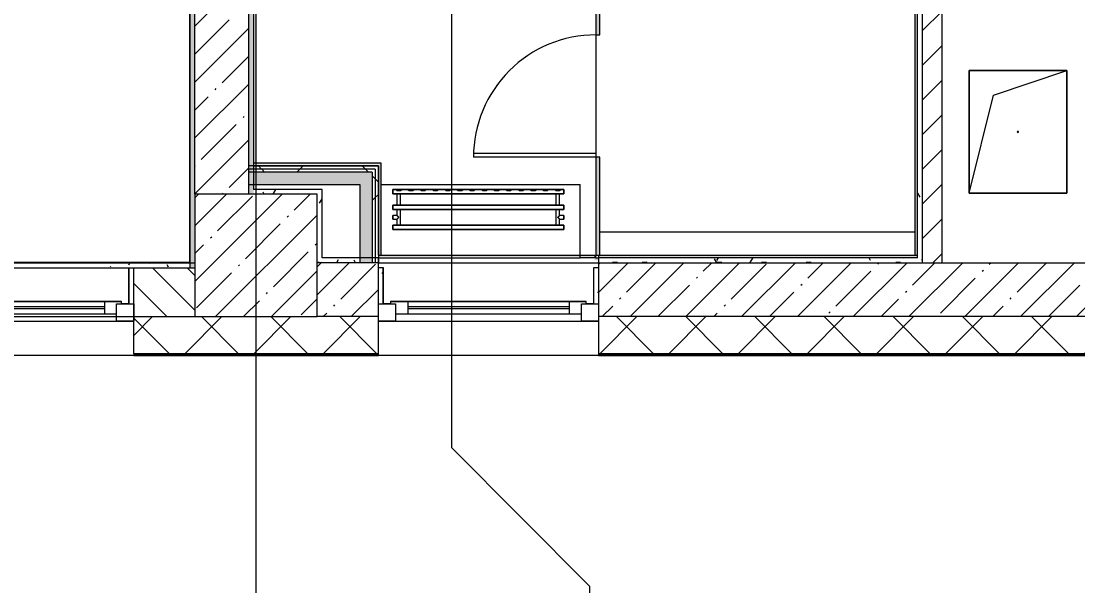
# Model space of a CAD drawing. Header units: millimetres. Extents: x -1113 to 415037, y -3642 to 354837.
# Drawn here: x 213472 to 217792, y -1200 to 1107 of the extents above; entities that cross this region are included whole.
import ezdxf

# ---------------------------------------------------------------- set-up
doc = ezdxf.new("R2010")
doc.units = ezdxf.units.MM
doc.layers.add('A-AREA-PATT-2', color=7, linetype='Continuous', lineweight=5, true_color=0xcde0ef, transparency=1)
for name, color, linetype, lineweight, true_color in [('A-DOOR-1', 7, 'Continuous', 5, 0xc0c0c0), ('A-WALL-1', 9, 'Continuous', 5, 0x808080), ('A-WALL-FNSH-1', 9, 'Continuous', 5, 0x808080), ('M-EQPM-6', 7, 'Continuous', 9, 0xd0d4d8)]:
    doc.layers.add(name, color=color, linetype=linetype, lineweight=lineweight, true_color=true_color)
for name, color, linetype, lineweight in [('A-FLOR', 7, 'Continuous', 9), ('A-GENM', 7, 'Continuous', 9), ('A-GENM-1', 7, 'Continuous', 20), ('A-GLAZ', 7, 'Continuous', 9), ('A-GLAZ-1', 7, 'Continuous', 5), ('A-WALL', 7, 'Continuous', 5), ('I-WALL', 7, 'Continuous', 5), ('S-COLS', 7, 'Continuous', 9), ('S-COLS-1', 7, 'Continuous', 5), ('Оси', 7, 'Continuous', 9)]:
    doc.layers.add(name, color=color, linetype=linetype, lineweight=lineweight)
pattern_1 = [(45, (148772.12, -1e-08), (-114.04925, 114.04925), []), (45, (148886.17, -1e-08), (-114.04925, 114.04925), [201.612, -40.322, 6.706, -33.617])]
pattern_2 = [(0, (148772.123, -1e-08), (243.84, 60.96), [20.117, -162.763, 20.117, -162.763, -975.36]), (0, (148772.123, -1e-08), (243.84, 60.96), [-365.76, 20.117, -345.643, 20.117, -162.763, -426.72]), (0, (148772.123, -1e-08), (243.84, 60.96), [-914.4, 20.117, -101.803, 20.117, -284.683]), (120, (148863.563, 30.48), (-174.71291, 180.691634), [20.117, -162.763, 20.117, -162.763, -975.36]), (120, (148863.563, 30.48), (-174.71291, 180.691634), [-365.76, 20.117, -345.643, 20.117, -162.763, -426.72]), (120, (148863.563, 30.48), (-174.71291, 180.691634), [-914.4, 20.117, -101.803, 20.117, -284.683]), (240, (148894.043, 152.4), (-69.12709, -241.651634), [20.117, -162.763, 20.117, -162.763, -975.36]), (240, (148894.043, 152.4), (-69.12709, -241.651634), [-365.76, 20.117, -345.643, 20.117, -162.763, -426.72]), (240, (148894.043, 152.4), (-69.12709, -241.651634), [-914.4, 20.117, -101.803, 20.117, -284.683])]
pattern_3 = [(45, (148772.12, -1e-08), (-212.132, 212.132), []), (135, (148772.12, -1e-08), (-212.132, -212.132), [])]

# ---------------------------------------------------------------- blocks, each defined once
blk = doc.blocks.new('BSC_Колонна _Прямоугольная - 500х500-V290-Объем проектирования 2 этажа')
at = {"layer": 'S-COLS-1'}
h = blk.add_hatch(dxfattribs=at)
h.set_pattern_fill('FP_16', color=256, style=0, pattern_type=2)
h.set_pattern_definition([(45, (-65660, -150), (-114.04925, 114.04925), []), (45, (-65545.95, -150), (-114.04925, 114.04925), [201.613, -40.323, 6.706, -33.617])])
h.paths.add_polyline_path([(250, -250), (250, 250), (-250, 250), (-250, -250), (220.9, -250)])
for p, q in [((250, 250), (-250, 250)), ((-250, 250), (-250, -250)), ((250, -250), (250, 250)), ((-250, -250), (250, -250))]:
    blk.add_line(p, q, dxfattribs=at)
blk = doc.blocks.new('120_Окно_СКБ_2Ст - 120_Окно_СКБ_2Ст 3100х2500 _мал_створка слева_-22446080-Объем проектирования 2 этажа')
at = {"layer": 'A-GLAZ'}
for p, q in [((-1550, -127), (-1550, -57)), ((-1550, -57), (-1480, -57)), ((-1480, -57), (-1480, -127)), ((650, -127), (650, -57)), ((650, -57), (720, -57)), ((720, -57), (720, -127)), ((1480, -127), (1480, -57)), ((1480, -57), (1550, -57)), ((1550, -57), (1550, -127)), ((-1480, -127), (-1550, -127)), ((-1480, -127), (-1500, -127)), ((-1500, -127), (-1500, -137)), ((650, -87), (-1480, -87)), ((-1480, -87), (-1480, -127)), ((-1430, -137), (-1430, -87)), ((600, -137), (600, -87)), ((650, -127), (650, -87)), ((720, -127), (650, -127)), ((670, -127), (650, -127)), ((670, -137), (670, -127)), ((720, -127), (700, -127)), ((700, -127), (700, -137)), ((1480, -87), (720, -87)), ((720, -87), (720, -127)), ((770, -137), (770, -87)), ((1430, -137), (1430, -87)), ((1480, -127), (1480, -87)), ((1550, -127), (1480, -127)), ((1500, -127), (1480, -127)), ((1500, -137), (1500, -127)), ((-1500, -137), (670, -137)), ((670, -137), (-1500, -137)), ((700, -137), (1500, -137)), ((1500, -137), (700, -137))]:
    blk.add_line(p, q, dxfattribs=at)
at = {"layer": 'A-GLAZ-1'}
for p, q in [((1550, -57), (-1550, -57)), ((-1530, -127), (-1500, -127)), ((-1430, -107), (600, -107)), ((600, -117), (-1430, -117)), ((670, -127), (700, -127)), ((770, -107), (1430, -107)), ((1430, -117), (770, -117)), ((1500, -127), (1530, -127))]:
    blk.add_line(p, q, dxfattribs=at)
blk = doc.blocks.new('120_Окно_СКБ_1Ст - 120_Окно_СКБ_1Ст 900х2500_h_-22445987-Объем проектирования 2 этажа')
at = {"layer": 'A-GLAZ'}
for p, q in [((-450, -127), (-450, -57)), ((-450, -57), (-380, -57)), ((-380, -57), (-380, -127)), ((380, -127), (380, -57)), ((380, -57), (450, -57)), ((450, -57), (450, -127)), ((-380, -127), (-450, -127)), ((-380, -127), (-400, -127)), ((-400, -127), (-400, -137)), ((380, -87), (-380, -87)), ((-380, -87), (-380, -127)), ((-330, -137), (-330, -87)), ((330, -137), (330, -87)), ((380, -127), (380, -87)), ((450, -127), (380, -127)), ((400, -127), (380, -127)), ((400, -137), (400, -127)), ((-400, -137), (400, -137)), ((400, -137), (-400, -137))]:
    blk.add_line(p, q, dxfattribs=at)
at = {"layer": 'A-GLAZ-1'}
for p, q in [((450, -57), (-450, -57)), ((-430, -127), (-400, -127)), ((-330, -107), (330, -107)), ((330, -117), (-330, -117)), ((400, -127), (430, -127))]:
    blk.add_line(p, q, dxfattribs=at)
blk = doc.blocks.new('GM_Отверстие прямоугольное _в плите_ - Отверстие-21609437-Объем проектирования 2 этажа')
at = {"layer": 'A-GENM'}
for p, q in [((-200, -250), (-200, 250)), ((-200, 250), (200, 250)), ((200, 250), (-200, 250)), ((-200, 250), (-200, -250)), ((-100, 150), (200, 250)), ((200, 250), (200, -250)), ((200, -250), (200, 250)), ((-200, -250), (-100, 150)), ((200, -250), (-200, -250)), ((-200, -250), (200, -250))]:
    blk.add_line(p, q, dxfattribs=at)
for start, end in [(360, 180), (180, 360)]:
    blk.add_arc((0, 0), 2.5, start, end, dxfattribs=at)
blk = doc.blocks.new('radiator_prado_classic_z_tip_30_po exemplyaru - Classic Z Тип 30-500-V465-Объем проектирования 2 этажа')
at = {"layer": 'M-EQPM-6'}
for p, q in [((0, 228), (0, 210)), ((700, 228), (0, 228)), ((0, 210), (0, 228)), ((0, 228), (12.5, 228)), ((12.5, 228), (37.5, 228)), ((37.5, 228), (12.5, 228)), ((12.5, 228), (37.5, 228)), ((12.5, 228), (17.5, 223)), ((12.5, 228), (17.5, 223)), ((32.5, 223), (17.5, 223)), ((17.5, 223), (32.5, 223)), ((32.5, 223), (37.5, 228)), ((37.5, 228), (32.5, 223)), ((37.5, 228), (62.5, 228)), ((62.5, 228), (87.5, 228)), ((87.5, 228), (62.5, 228)), ((62.5, 228), (87.5, 228)), ((62.5, 228), (67.5, 223)), ((62.5, 228), (67.5, 223)), ((82.5, 223), (67.5, 223)), ((67.5, 223), (82.5, 223)), ((82.5, 223), (87.5, 228)), ((87.5, 228), (82.5, 223)), ((87.5, 228), (112.5, 228)), ((112.5, 228), (137.5, 228)), ((137.5, 228), (112.5, 228)), ((112.5, 228), (137.5, 228)), ((112.5, 228), (117.5, 223)), ((112.5, 228), (117.5, 223)), ((132.5, 223), (117.5, 223)), ((117.5, 223), (132.5, 223)), ((132.5, 223), (137.5, 228)), ((137.5, 228), (132.5, 223)), ((137.5, 228), (162.5, 228)), ((162.5, 228), (187.5, 228)), ((187.5, 228), (162.5, 228)), ((162.5, 228), (187.5, 228)), ((162.5, 228), (167.5, 223)), ((162.5, 228), (167.5, 223)), ((182.5, 223), (167.5, 223)), ((167.5, 223), (182.5, 223)), ((182.5, 223), (187.5, 228)), ((187.5, 228), (182.5, 223)), ((187.5, 228), (212.5, 228)), ((212.5, 228), (237.5, 228)), ((237.5, 228), (212.5, 228)), ((212.5, 228), (237.5, 228)), ((212.5, 228), (217.5, 223)), ((212.5, 228), (217.5, 223)), ((232.5, 223), (217.5, 223)), ((217.5, 223), (232.5, 223)), ((232.5, 223), (237.5, 228)), ((237.5, 228), (232.5, 223)), ((237.5, 228), (262.5, 228)), ((262.5, 228), (287.5, 228)), ((287.5, 228), (262.5, 228)), ((262.5, 228), (287.5, 228)), ((262.5, 228), (267.5, 223)), ((262.5, 228), (267.5, 223)), ((282.5, 223), (267.5, 223)), ((267.5, 223), (282.5, 223)), ((282.5, 223), (287.5, 228)), ((287.5, 228), (282.5, 223)), ((287.5, 228), (312.5, 228)), ((312.5, 228), (337.5, 228)), ((337.5, 228), (312.5, 228)), ((312.5, 228), (337.5, 228)), ((312.5, 228), (317.5, 223)), ((312.5, 228), (317.5, 223)), ((332.5, 223), (317.5, 223)), ((317.5, 223), (332.5, 223)), ((332.5, 223), (337.5, 228)), ((337.5, 228), (332.5, 223)), ((337.5, 228), (362.5, 228)), ((362.5, 228), (387.5, 228)), ((387.5, 228), (362.5, 228)), ((362.5, 228), (387.5, 228)), ((362.5, 228), (367.5, 223)), ((362.5, 228), (367.5, 223)), ((382.5, 223), (367.5, 223)), ((367.5, 223), (382.5, 223)), ((382.5, 223), (387.5, 228)), ((387.5, 228), (382.5, 223)), ((387.5, 228), (412.5, 228)), ((412.5, 228), (437.5, 228)), ((437.5, 228), (412.5, 228)), ((412.5, 228), (437.5, 228)), ((412.5, 228), (417.5, 223)), ((412.5, 228), (417.5, 223)), ((432.5, 223), (417.5, 223)), ((417.5, 223), (432.5, 223)), ((432.5, 223), (437.5, 228)), ((437.5, 228), (432.5, 223)), ((437.5, 228), (462.5, 228)), ((462.5, 228), (487.5, 228)), ((487.5, 228), (462.5, 228)), ((462.5, 228), (487.5, 228)), ((462.5, 228), (467.5, 223)), ((462.5, 228), (467.5, 223)), ((482.5, 223), (467.5, 223)), ((467.5, 223), (482.5, 223)), ((482.5, 223), (487.5, 228)), ((487.5, 228), (482.5, 223)), ((487.5, 228), (512.5, 228)), ((512.5, 228), (537.5, 228)), ((537.5, 228), (512.5, 228)), ((512.5, 228), (537.5, 228)), ((512.5, 228), (517.5, 223)), ((512.5, 228), (517.5, 223)), ((532.5, 223), (517.5, 223)), ((517.5, 223), (532.5, 223)), ((532.5, 223), (537.5, 228)), ((537.5, 228), (532.5, 223)), ((537.5, 228), (562.5, 228)), ((562.5, 228), (587.5, 228)), ((587.5, 228), (562.5, 228)), ((562.5, 228), (587.5, 228)), ((562.5, 228), (567.5, 223)), ((562.5, 228), (567.5, 223)), ((582.5, 223), (567.5, 223)), ((567.5, 223), (582.5, 223)), ((582.5, 223), (587.5, 228)), ((587.5, 228), (582.5, 223)), ((587.5, 228), (612.5, 228)), ((612.5, 228), (637.5, 228)), ((637.5, 228), (612.5, 228)), ((612.5, 228), (637.5, 228)), ((612.5, 228), (617.5, 223)), ((617.5, 223), (612.5, 228)), ((632.5, 223), (617.5, 223)), ((617.5, 223), (632.5, 223)), ((632.5, 223), (637.5, 228)), ((637.5, 228), (632.5, 223)), ((637.5, 228), (662.5, 228)), ((662.5, 228), (687.5, 228)), ((687.5, 228), (662.5, 228)), ((662.5, 228), (687.5, 228)), ((662.5, 228), (667.5, 223)), ((662.5, 228), (667.5, 223)), ((682.5, 223), (667.5, 223)), ((667.5, 223), (682.5, 223)), ((682.5, 223), (687.5, 228)), ((687.5, 228), (682.5, 223)), ((687.5, 228), (700, 228)), ((700, 210), (700, 228)), ((700, 228), (700, 210)), ((0, 210), (700, 210)), ((17.8, 210), (0, 210)), ((17.5, 210), (17.5, 164)), ((17.5, 210), (17.5, 164)), ((17.8, 210), (17.5, 210)), ((17.5, 210), (17.8, 210)), ((17.8, 210), (17.5, 210)), ((17.5, 210), (31.5, 210)), ((18.5, 210), (17.8, 210)), ((17.8, 210), (23.1, 210)), ((28.7, 210), (17.8, 210)), ((19.7, 210), (18.5, 210)), ((21.2, 210), (19.7, 210)), ((25, 210), (21.2, 210)), ((23.1, 210), (25, 210)), ((26.9, 210), (25, 210)), ((25, 210), (32.2, 210)), ((28.7, 210), (26.9, 210)), ((30.3, 210), (28.7, 210)), ((32.2, 210), (28.7, 210)), ((31.5, 210), (30.3, 210)), ((32.2, 210), (31.5, 210)), ((31.5, 210), (32.5, 210)), ((32.5, 210), (32.2, 210)), ((32.2, 210), (32.5, 210)), ((32.5, 210), (32.2, 210)), ((667.8, 210), (32.2, 210)), ((32.5, 164), (32.5, 210)), ((32.5, 164), (32.5, 210)), ((667.5, 210), (667.5, 164)), ((667.5, 210), (667.5, 164)), ((667.8, 210), (667.5, 210)), ((667.5, 210), (669.7, 210)), ((667.8, 210), (667.5, 210)), ((667.5, 210), (667.8, 210)), ((678.7, 210), (667.8, 210)), ((682.2, 210), (667.8, 210)), ((667.8, 210), (682.2, 210)), ((669.7, 210), (682.5, 210)), ((682.2, 210), (678.7, 210)), ((682.5, 210), (682.2, 210)), ((682.5, 210), (682.2, 210)), ((682.2, 210), (682.5, 210)), ((700, 210), (682.2, 210)), ((682.5, 164), (682.5, 210)), ((682.5, 164), (682.5, 210)), ((700, 164), (0, 164)), ((0, 164), (0, 146)), ((0, 146), (0, 164)), ((0, 164), (17.8, 164)), ((0, 146), (700, 146)), ((18.5, 146), (0, 146)), ((17.8, 164), (17.5, 164)), ((17.5, 164), (17.8, 164)), ((17.8, 164), (17.5, 164)), ((17.5, 164), (32.5, 164)), ((17.5, 146), (17.5, 121.5)), ((17.5, 146), (17.5, 121.5)), ((17.5, 146), (17.8, 146)), ((18.5, 146), (17.5, 146)), ((17.5, 146), (17.8, 146)), ((25, 146), (17.5, 146)), ((21.2, 164), (17.8, 164)), ((17.8, 164), (18.5, 164)), ((32.2, 164), (17.8, 164)), ((17.8, 146), (18.5, 146)), ((17.8, 146), (18.5, 146)), ((18.5, 164), (19.7, 164)), ((18.5, 146), (32.2, 146)), ((32.2, 146), (18.5, 146)), ((18.5, 146), (23.1, 146)), ((19.7, 164), (21.2, 164)), ((23.1, 164), (21.2, 164)), ((21.2, 164), (26.9, 164)), ((25, 164), (23.1, 164)), ((23.1, 146), (32.2, 146)), ((26.9, 164), (25, 164)), ((28.7, 146), (25, 146)), ((28.7, 164), (26.9, 164)), ((26.9, 164), (32.2, 164)), ((32.2, 164), (28.7, 164)), ((32.2, 146), (28.7, 146)), ((32.5, 164), (32.2, 164)), ((32.2, 164), (32.5, 164)), ((32.5, 164), (32.2, 164)), ((32.2, 164), (667.8, 164)), ((32.2, 146), (32.5, 146)), ((32.5, 146), (32.2, 146)), ((32.2, 146), (32.5, 146)), ((32.5, 146), (32.2, 146)), ((667.8, 146), (32.2, 146)), ((32.5, 82), (32.5, 146)), ((32.5, 82), (32.5, 146)), ((667.8, 164), (667.5, 164)), ((667.5, 164), (682.5, 164)), ((667.8, 164), (667.5, 164)), ((667.5, 164), (667.8, 164)), ((667.5, 146), (667.5, 82)), ((667.5, 146), (667.5, 82)), ((667.5, 146), (667.8, 146)), ((682.5, 146), (667.5, 146)), ((667.5, 146), (667.8, 146)), ((667.8, 146), (667.5, 146)), ((678.7, 164), (667.8, 164)), ((671.2, 164), (667.8, 164)), ((667.8, 164), (676.9, 164)), ((667.8, 146), (681.5, 146)), ((667.8, 146), (668.5, 146)), ((681.5, 146), (667.8, 146)), ((668.5, 146), (669.7, 146)), ((669.7, 146), (671.2, 146)), ((682.2, 164), (671.2, 164)), ((671.2, 146), (675, 146)), ((675, 146), (676.9, 146)), ((676.9, 164), (681.5, 164)), ((676.9, 146), (681.5, 146)), ((682.2, 164), (678.7, 164)), ((681.5, 164), (682.2, 164)), ((681.5, 146), (682.5, 146)), ((681.5, 146), (682.5, 146)), ((682.5, 146), (681.5, 146)), ((700, 146), (681.5, 146)), ((682.5, 164), (682.2, 164)), ((682.5, 164), (682.2, 164)), ((682.2, 164), (682.5, 164)), ((682.2, 164), (700, 164)), ((682.5, 121.5), (682.5, 146)), ((682.5, 121.5), (682.5, 146)), ((700, 146), (700, 164)), ((700, 164), (700, 146)), ((17.5, 121.5), (0, 121.5)), ((17.5, 121.5), (0, 121.5)), ((0, 121.5), (0, 120.5)), ((0, 106.5), (0, 121.5)), ((0, 120.5), (0, 107.5)), ((0, 120.5), (0, 119.3)), ((0, 114), (0, 120.5)), ((0, 120.5), (0, 120.5)), ((0, 119.3), (0, 117.8)), ((0, 117.8), (0, 114)), ((0, 114), (0, 110.3)), ((0, 112.1), (0, 114)), ((0, 110.3), (0, 112.1)), ((0, 107.5), (0, 110.3)), ((0, 110.3), (0, 108.7)), ((0, 108.7), (0, 107.5)), ((0, 107.5), (0, 106.5)), ((0, 107.5), (0, 107.5)), ((0, 106.5), (17.5, 106.5)), ((0, 106.5), (17.5, 106.5)), ((17.5, 106.5), (17.5, 82)), ((17.5, 106.5), (17.5, 82)), ((700, 121.5), (682.5, 121.5)), ((700, 121.5), (682.5, 121.5)), ((682.5, 82), (682.5, 106.5)), ((682.5, 106.5), (700, 106.5)), ((682.5, 82), (682.5, 106.5)), ((682.5, 106.5), (700, 106.5)), ((700, 121.5), (700, 106.5)), ((700, 120.5), (700, 121.5)), ((700, 121.5), (700, 120.5)), ((700, 120.5), (700, 121.5)), ((700, 107.5), (700, 120.5)), ((700, 120.5), (700, 119.3)), ((700, 119.3), (700, 120.5)), ((700, 119.3), (700, 117.8)), ((700, 114), (700, 119.3)), ((700, 117.8), (700, 115.9)), ((700, 115.9), (700, 114)), ((700, 114), (700, 112.1)), ((700, 110.3), (700, 114)), ((700, 112.1), (700, 110.3)), ((700, 110.3), (700, 108.7)), ((700, 107.5), (700, 110.3)), ((700, 108.7), (700, 107.5)), ((700, 106.5), (700, 107.5)), ((700, 107.5), (700, 106.5)), ((700, 106.5), (700, 107.5)), ((700, 82), (0, 82)), ((0, 82), (0, 64)), ((0, 64), (0, 82)), ((0, 82), (18.5, 82)), ((700, 64), (0, 64)), ((0, 64), (700, 64)), ((17.8, 82), (17.5, 82)), ((17.5, 82), (17.8, 82)), ((17.8, 82), (17.5, 82)), ((17.5, 82), (32.5, 82)), ((18.5, 82), (17.8, 82)), ((17.8, 82), (18.5, 82)), ((18.5, 82), (17.8, 82)), ((25, 82), (18.5, 82)), ((18.5, 82), (19.7, 82)), ((32.2, 82), (18.5, 82)), ((19.7, 82), (28.7, 82)), ((26.9, 82), (25, 82)), ((28.7, 82), (26.9, 82)), ((30.3, 82), (28.7, 82)), ((28.7, 82), (31.5, 82)), ((32.2, 82), (30.3, 82)), ((31.5, 82), (32.2, 82)), ((32.5, 82), (32.2, 82)), ((32.2, 82), (32.5, 82)), ((32.5, 82), (32.2, 82)), ((32.2, 82), (667.8, 82)), ((667.8, 82), (667.5, 82)), ((667.5, 82), (682.5, 82)), ((667.8, 82), (667.5, 82)), ((667.5, 82), (667.8, 82)), ((671.2, 82), (667.8, 82)), ((668.5, 82), (667.8, 82)), ((667.8, 82), (675, 82)), ((669.7, 82), (668.5, 82)), ((671.2, 82), (669.7, 82)), ((678.7, 82), (671.2, 82)), ((673.1, 82), (671.2, 82)), ((675, 82), (673.1, 82)), ((676.9, 82), (675, 82)), ((675, 82), (681.5, 82)), ((678.7, 82), (676.9, 82)), ((680.3, 82), (678.7, 82)), ((680.3, 82), (678.7, 82)), ((681.5, 82), (680.3, 82)), ((681.5, 82), (680.3, 82)), ((682.2, 82), (681.5, 82)), ((682.5, 82), (681.5, 82)), ((681.5, 82), (682.5, 82)), ((681.5, 82), (700, 82)), ((682.5, 82), (682.2, 82)), ((700, 64), (700, 82)), ((700, 82), (700, 64))]:
    blk.add_line(p, q, dxfattribs=at)
for points, knots in [([(23.6, 115.4), (23.1, 115.9), (22.4, 116.6), (21.6, 117.4), (21.1, 117.9), (20.8, 118.2), (20.5, 118.5), (20.2, 118.8), (19.9, 119.2), (19.6, 119.4), (19.3, 119.7), (19, 120), (18.7, 120.3), (18.5, 120.5), (18.3, 120.7), (18.1, 120.9), (17.9, 121.1), (17.8, 121.2), (17.7, 121.3), (17.5, 121.5), (17.5, 121.5), (17.5, 121.5)], [0.1428571, 0.1428571, 0.1428571, 0.1428571, 0.2857143, 0.3571429, 0.3928571, 0.4285714, 0.4642857, 0.5, 0.5357143, 0.5714286, 0.6071429, 0.6428571, 0.6785714, 0.7142857, 0.75, 0.7857143, 0.8214286, 0.8571429, 0.8928571, 0.9285714, 1, 1, 1, 1]), ([(18.5, 120.5), (18.4, 120.6), (18.3, 120.7), (18.1, 120.9), (17.9, 121.1), (17.8, 121.2), (17.7, 121.3), (17.5, 121.5), (17.5, 121.5), (17.5, 121.5)], [0.7142857, 0.7142857, 0.7142857, 0.7142857, 0.75, 0.7857143, 0.8214286, 0.8571429, 0.8928571, 0.9285714, 1, 1, 1, 1]), ([(17.5, 121.5), (17.5, 121.5), (17.5, 121.5), (17.7, 121.3), (17.8, 121.2), (17.9, 121.1), (18.1, 120.9), (18.3, 120.7), (18.4, 120.6), (18.5, 120.5)], [0, 0, 0, 0, 0.0714286, 0.1071429, 0.1428571, 0.1785714, 0.2142857, 0.25, 0.2857143, 0.2857143, 0.2857143, 0.2857143]), ([(17.5, 121.5), (17.5, 121.5), (17.5, 121.5), (17.7, 121.3), (17.8, 121.2), (17.9, 121.1), (18.1, 120.9), (18.3, 120.7), (18.4, 120.6), (18.5, 120.5)], [0, 0, 0, 0, 0.0714286, 0.1071429, 0.1428571, 0.1785714, 0.2142857, 0.25, 0.2857143, 0.2857143, 0.2857143, 0.2857143]), ([(25, 114), (24.5, 114.5), (23.6, 115.4), (22.4, 116.6), (21.6, 117.4), (21.1, 117.9), (20.8, 118.2), (20.5, 118.5), (20.2, 118.8), (19.8, 119.1), (19.6, 119.4), (19.3, 119.7), (19, 120), (18.7, 120.3), (18.5, 120.5), (18.3, 120.7), (18.1, 120.9), (17.9, 121.1), (17.8, 121.2), (17.7, 121.3), (17.5, 121.5), (17.5, 121.5), (17.5, 121.5)], [0, 0, 0, 0, 0.142857, 0.285714, 0.357143, 0.392857, 0.428571, 0.464286, 0.5, 0.535714, 0.571429, 0.607143, 0.642857, 0.678571, 0.714286, 0.75, 0.785714, 0.821429, 0.857143, 0.892857, 0.928571, 1, 1, 1, 1]), ([(17.5, 106.5), (17.5, 106.5), (17.5, 106.5), (17.7, 106.7), (17.8, 106.8), (17.9, 106.9), (18.1, 107.1), (18.3, 107.3), (18.5, 107.5), (18.7, 107.7), (19, 108), (19.3, 108.3), (19.6, 108.6), (19.8, 108.9), (20.3, 109.3), (20.7, 109.7), (21.1, 110.1), (21.6, 110.6), (22.4, 111.4), (23.6, 112.6), (24.5, 113.5), (25, 114)], [0, 0, 0, 0, 0.071429, 0.107143, 0.142857, 0.178571, 0.214286, 0.25, 0.285714, 0.321429, 0.357143, 0.392857, 0.428571, 0.464286, 0.5, 0.571429, 0.607143, 0.642857, 0.714286, 0.857143, 1, 1, 1, 1]), ([(23.6, 112.6), (23.1, 112.1), (22.4, 111.4), (21.6, 110.6), (21.1, 110.1), (20.8, 109.8), (20.5, 109.5), (20.2, 109.2), (19.9, 108.8), (19.6, 108.6), (19.3, 108.3), (19, 108), (18.7, 107.7), (18.5, 107.5), (18.3, 107.3), (18.1, 107.1), (17.9, 106.9), (17.8, 106.8), (17.7, 106.7), (17.5, 106.5), (17.5, 106.5), (17.5, 106.5)], [0.1428571, 0.1428571, 0.1428571, 0.1428571, 0.2857143, 0.3571429, 0.3928571, 0.4285714, 0.4642857, 0.5, 0.5357143, 0.5714286, 0.6071429, 0.6428571, 0.6785714, 0.7142857, 0.75, 0.7857143, 0.8214286, 0.8571429, 0.8928571, 0.9285714, 1, 1, 1, 1]), ([(23.6, 112.6), (23.1, 112.1), (22.4, 111.4), (21.6, 110.6), (21.1, 110.1), (20.8, 109.8), (20.5, 109.5), (20.2, 109.2), (19.8, 108.9), (19.6, 108.6), (19.3, 108.3), (19, 108), (18.7, 107.7), (18.5, 107.5), (18.3, 107.3), (18.1, 107.1), (17.9, 106.9), (17.8, 106.8), (17.7, 106.7), (17.5, 106.5), (17.5, 106.5), (17.5, 106.5)], [0.1428571, 0.1428571, 0.1428571, 0.1428571, 0.2857143, 0.3571429, 0.3928571, 0.4285714, 0.4642857, 0.5, 0.5357143, 0.5714286, 0.6071429, 0.6428571, 0.6785714, 0.7142857, 0.75, 0.7857143, 0.8214286, 0.8571429, 0.8928571, 0.9285714, 1, 1, 1, 1]), ([(17.5, 106.5), (17.5, 106.5), (17.5, 106.5), (17.7, 106.7), (17.8, 106.8), (17.9, 106.9), (18.1, 107.1), (18.3, 107.3), (18.4, 107.4), (18.5, 107.5)], [0, 0, 0, 0, 0.0714286, 0.1071429, 0.1428571, 0.1785714, 0.2142857, 0.25, 0.2857143, 0.2857143, 0.2857143, 0.2857143]), ([(18.5, 107.5), (18.4, 107.4), (18.3, 107.3), (18.1, 107.1), (17.9, 106.9), (17.8, 106.8), (17.7, 106.7), (17.5, 106.5), (17.5, 106.5), (17.5, 106.5)], [0.7142857, 0.7142857, 0.7142857, 0.7142857, 0.75, 0.7857143, 0.8214286, 0.8571429, 0.8928571, 0.9285714, 1, 1, 1, 1]), ([(18.5, 107.5), (18.4, 107.4), (18.3, 107.3), (18.1, 107.1), (17.9, 106.9), (17.8, 106.8), (17.7, 106.7), (17.5, 106.5), (17.5, 106.5), (17.5, 106.5)], [0.7142857, 0.7142857, 0.7142857, 0.7142857, 0.75, 0.7857143, 0.8214286, 0.8571429, 0.8928571, 0.9285714, 1, 1, 1, 1]), ([(19.6, 119.4), (19.7, 119.3), (19.9, 119.2), (20.3, 118.7), (20.7, 118.3), (21.1, 117.9), (21.6, 117.4), (21.9, 117.1), (22.1, 116.9)], [0.4285714, 0.4285714, 0.4285714, 0.4285714, 0.4642857, 0.5, 0.5714286, 0.6071429, 0.6428571, 0.7142857, 0.7142857, 0.7142857, 0.7142857]), ([(19.6, 119.4), (19.7, 119.3), (19.8, 119.1), (20.3, 118.7), (20.7, 118.3), (21.1, 117.9), (21.6, 117.4), (21.9, 117.1), (22.1, 116.9)], [0.4285714, 0.4285714, 0.4285714, 0.4285714, 0.4642857, 0.5, 0.5714286, 0.6071429, 0.6428571, 0.7142857, 0.7142857, 0.7142857, 0.7142857]), ([(19.6, 108.6), (19.7, 108.7), (19.9, 108.8), (20.3, 109.3), (20.7, 109.7), (21.1, 110.1), (21.6, 110.6), (21.9, 110.9), (22.1, 111.1)], [0.4285714, 0.4285714, 0.4285714, 0.4285714, 0.4642857, 0.5, 0.5714286, 0.6071429, 0.6428571, 0.7142857, 0.7142857, 0.7142857, 0.7142857]), ([(22.1, 111.1), (21.9, 110.9), (21.6, 110.6), (21.1, 110.1), (20.8, 109.8), (20.5, 109.5), (20.2, 109.2), (19.9, 108.8), (19.7, 108.7), (19.6, 108.6)], [0.2857143, 0.2857143, 0.2857143, 0.2857143, 0.3571429, 0.3928571, 0.4285714, 0.4642857, 0.5, 0.5357143, 0.5714286, 0.5714286, 0.5714286, 0.5714286]), ([(22.1, 116.9), (21.9, 117.1), (21.6, 117.4), (21.1, 117.9), (20.9, 118.1), (20.8, 118.2)], [0.2857143, 0.2857143, 0.2857143, 0.2857143, 0.3571429, 0.3928571, 0.4285714, 0.4285714, 0.4285714, 0.4285714]), ([(22.1, 111.1), (21.9, 110.9), (21.6, 110.6), (21.1, 110.1), (20.9, 109.9), (20.8, 109.8)], [0.2857143, 0.2857143, 0.2857143, 0.2857143, 0.3571429, 0.3928571, 0.4285714, 0.4285714, 0.4285714, 0.4285714]), ([(675, 114), (675.5, 114.5), (676.4, 115.4), (677.6, 116.6), (678.4, 117.4), (678.9, 117.9), (679.2, 118.2), (679.5, 118.5), (679.8, 118.8), (680.1, 119.2), (680.4, 119.4), (680.7, 119.7), (681, 120), (681.3, 120.3), (681.5, 120.5), (681.7, 120.7), (681.9, 120.9), (682.1, 121.1), (682.2, 121.2), (682.3, 121.3), (682.5, 121.5), (682.5, 121.5), (682.5, 121.5)], [0, 0, 0, 0, 0.142857, 0.285714, 0.357143, 0.392857, 0.428571, 0.464286, 0.5, 0.535714, 0.571429, 0.607143, 0.642857, 0.678571, 0.714286, 0.75, 0.785714, 0.821429, 0.857143, 0.892857, 0.928571, 1, 1, 1, 1]), ([(682.5, 106.5), (682.5, 106.5), (682.5, 106.5), (682.3, 106.7), (682.2, 106.8), (682.1, 106.9), (681.9, 107.1), (681.7, 107.3), (681.5, 107.5), (681.3, 107.7), (681, 108), (680.7, 108.3), (680.4, 108.6), (680.1, 108.8), (679.7, 109.3), (679.3, 109.7), (678.9, 110.1), (678.4, 110.6), (677.6, 111.4), (676.4, 112.6), (675.5, 113.5), (675, 114)], [0, 0, 0, 0, 0.071429, 0.107143, 0.142857, 0.178571, 0.214286, 0.25, 0.285714, 0.321429, 0.357143, 0.392857, 0.428571, 0.464286, 0.5, 0.571429, 0.607143, 0.642857, 0.714286, 0.857143, 1, 1, 1, 1]), ([(680.4, 119.4), (680.3, 119.3), (680.1, 119.2), (679.7, 118.7), (679.3, 118.3), (678.9, 117.9), (678.4, 117.4), (678.1, 117.1), (677.9, 116.9)], [0.4285714, 0.4285714, 0.4285714, 0.4285714, 0.4642857, 0.5, 0.5714286, 0.6071429, 0.6428571, 0.7142857, 0.7142857, 0.7142857, 0.7142857]), ([(680.4, 119.4), (680.3, 119.3), (680.1, 119.2), (679.7, 118.7), (679.3, 118.3), (678.9, 117.9), (678.4, 117.4), (678.1, 117.1), (677.9, 116.9)], [0.4285714, 0.4285714, 0.4285714, 0.4285714, 0.4642857, 0.5, 0.5714286, 0.6071429, 0.6428571, 0.7142857, 0.7142857, 0.7142857, 0.7142857]), ([(677.9, 116.9), (678.1, 117.1), (678.4, 117.4), (678.9, 117.9), (679.2, 118.2), (679.5, 118.5), (679.8, 118.8), (680.1, 119.2), (680.3, 119.3), (680.4, 119.4)], [0.2857143, 0.2857143, 0.2857143, 0.2857143, 0.3571429, 0.3928571, 0.4285714, 0.4642857, 0.5, 0.5357143, 0.5714286, 0.5714286, 0.5714286, 0.5714286]), ([(677.9, 111.1), (678.1, 110.9), (678.4, 110.6), (678.9, 110.1), (679.2, 109.8), (679.5, 109.5), (679.8, 109.2), (680.1, 108.8), (680.3, 108.7), (680.4, 108.6)], [0.2857143, 0.2857143, 0.2857143, 0.2857143, 0.3571429, 0.3928571, 0.4285714, 0.4642857, 0.5, 0.5357143, 0.5714286, 0.5714286, 0.5714286, 0.5714286]), ([(677.9, 111.1), (678.1, 110.9), (678.4, 110.6), (678.9, 110.1), (679.1, 109.9), (679.2, 109.8)], [0.2857143, 0.2857143, 0.2857143, 0.2857143, 0.3571429, 0.3928571, 0.4285714, 0.4285714, 0.4285714, 0.4285714]), ([(680.4, 108.6), (680.3, 108.7), (680.1, 108.8), (679.7, 109.3), (679.3, 109.7), (678.9, 110.1), (678.4, 110.6), (678.1, 110.9), (677.9, 111.1)], [0.4285714, 0.4285714, 0.4285714, 0.4285714, 0.4642857, 0.5, 0.5714286, 0.6071429, 0.6428571, 0.7142857, 0.7142857, 0.7142857, 0.7142857]), ([(682.5, 121.5), (682.5, 121.5), (682.5, 121.5), (682.3, 121.3), (682.2, 121.2), (682.1, 121.1), (681.9, 120.9), (681.7, 120.7), (681.6, 120.6), (681.5, 120.5)], [0, 0, 0, 0, 0.0714286, 0.1071429, 0.1428571, 0.1785714, 0.2142857, 0.25, 0.2857143, 0.2857143, 0.2857143, 0.2857143]), ([(682.5, 121.5), (682.5, 121.5), (682.5, 121.5), (682.3, 121.3), (682.2, 121.2), (682.1, 121.1), (681.9, 120.9), (681.7, 120.7), (681.6, 120.6), (681.5, 120.5)], [0, 0, 0, 0, 0.0714286, 0.1071429, 0.1428571, 0.1785714, 0.2142857, 0.25, 0.2857143, 0.2857143, 0.2857143, 0.2857143]), ([(681.5, 120.5), (681.6, 120.6), (681.7, 120.7), (681.9, 120.9), (682.1, 121.1), (682.2, 121.2), (682.3, 121.3), (682.5, 121.5), (682.5, 121.5), (682.5, 121.5)], [0.7142857, 0.7142857, 0.7142857, 0.7142857, 0.75, 0.7857143, 0.8214286, 0.8571429, 0.8928571, 0.9285714, 1, 1, 1, 1]), ([(681.5, 107.5), (681.6, 107.4), (681.7, 107.3), (681.9, 107.1), (682.1, 106.9), (682.2, 106.8), (682.3, 106.7), (682.5, 106.5), (682.5, 106.5), (682.5, 106.5)], [0.7142857, 0.7142857, 0.7142857, 0.7142857, 0.75, 0.7857143, 0.8214286, 0.8571429, 0.8928571, 0.9285714, 1, 1, 1, 1]), ([(681.5, 107.5), (681.6, 107.4), (681.7, 107.3), (681.9, 107.1), (682.1, 106.9), (682.2, 106.8), (682.3, 106.7), (682.5, 106.5), (682.5, 106.5), (682.5, 106.5)], [0.7142857, 0.7142857, 0.7142857, 0.7142857, 0.75, 0.7857143, 0.8214286, 0.8571429, 0.8928571, 0.9285714, 1, 1, 1, 1]), ([(682.5, 106.5), (682.5, 106.5), (682.5, 106.5), (682.3, 106.7), (682.2, 106.8), (682.1, 106.9), (681.9, 107.1), (681.7, 107.3), (681.6, 107.4), (681.5, 107.5)], [0, 0, 0, 0, 0.0714286, 0.1071429, 0.1428571, 0.1785714, 0.2142857, 0.25, 0.2857143, 0.2857143, 0.2857143, 0.2857143])]:
    blk.add_open_spline(points, degree=3, knots=knots, dxfattribs=at)
for points in [[(19.6, 119.4), (19.5, 119.5), (19.3, 119.7), (19, 120), (18.7, 120.3), (18.6, 120.4), (18.5, 120.5)], [(18.5, 120.5), (18.6, 120.4), (18.7, 120.3), (19, 120), (19.3, 119.7), (19.5, 119.5), (19.6, 119.4)], [(18.5, 120.5), (18.6, 120.4), (18.7, 120.3), (19, 120), (19.3, 119.7), (19.5, 119.5), (19.6, 119.4)], [(18.5, 107.5), (18.6, 107.6), (18.7, 107.7), (19, 108), (19.3, 108.3), (19.5, 108.5), (19.6, 108.6)], [(19.6, 108.6), (19.5, 108.5), (19.3, 108.3), (19, 108), (18.7, 107.7), (18.6, 107.6), (18.5, 107.5)], [(19.6, 108.6), (19.5, 108.5), (19.3, 108.3), (19, 108), (18.7, 107.7), (18.6, 107.6), (18.5, 107.5)], [(20.8, 118.2), (20.7, 118.3), (20.5, 118.5), (20.2, 118.8), (19.9, 119.2), (19.7, 119.3), (19.6, 119.4)], [(20.8, 109.8), (20.7, 109.7), (20.5, 109.5), (20.2, 109.2), (19.8, 108.9), (19.7, 108.7), (19.6, 108.6)], [(23.6, 115.4), (23.1, 115.9), (22.6, 116.4), (22.1, 116.9)], [(22.1, 116.9), (22.6, 116.4), (23.1, 115.9), (23.6, 115.4)], [(22.1, 116.9), (22.6, 116.4), (23.1, 115.9), (23.6, 115.4)], [(22.1, 111.1), (22.6, 111.6), (23.1, 112.1), (23.6, 112.6)], [(23.6, 112.6), (23.1, 112.1), (22.6, 111.6), (22.1, 111.1)], [(23.6, 112.6), (23.1, 112.1), (22.6, 111.6), (22.1, 111.1)], [(25, 114), (24.5, 114.5), (24, 115), (23.6, 115.4)], [(23.6, 115.4), (24, 115), (24.5, 114.5), (25, 114)], [(23.6, 115.4), (24, 115), (24.5, 114.5), (25, 114)], [(23.6, 115.4), (24, 115), (24.5, 114.5), (25, 114)], [(23.6, 115.4), (24, 115), (24.5, 114.5), (25, 114)], [(23.6, 112.6), (24, 113), (24.5, 113.5), (25, 114)], [(23.6, 112.6), (24, 113), (24.5, 113.5), (25, 114)], [(25, 114), (24.5, 113.5), (24, 113), (23.6, 112.6)], [(25, 114), (24.5, 113.5), (24, 113), (23.6, 112.6)], [(677.9, 116.9), (677.4, 116.4), (676.4, 115.4), (675.5, 114.5), (675, 114)], [(677.9, 116.9), (677.4, 116.4), (676.4, 115.4), (675.5, 114.5), (675, 114)], [(675, 114), (675.5, 114.5), (676.4, 115.4), (677.4, 116.4), (677.9, 116.9)], [(675, 114), (675.5, 113.5), (676, 113), (676.4, 112.6)], [(675, 114), (675.5, 113.5), (676.4, 112.6), (677.4, 111.6), (677.9, 111.1)], [(677.9, 111.1), (677.4, 111.6), (676.4, 112.6), (675.5, 113.5), (675, 114)], [(676.4, 112.6), (676.9, 112.1), (677.4, 111.6), (677.9, 111.1)], [(679.2, 109.8), (679.3, 109.7), (679.5, 109.5), (679.8, 109.2), (680.1, 108.8), (680.3, 108.7), (680.4, 108.6)], [(681.5, 120.5), (681.4, 120.4), (681.3, 120.3), (681, 120), (680.7, 119.7), (680.5, 119.5), (680.4, 119.4)], [(681.5, 120.5), (681.4, 120.4), (681.3, 120.3), (681, 120), (680.7, 119.7), (680.5, 119.5), (680.4, 119.4)], [(680.4, 119.4), (680.5, 119.5), (680.7, 119.7), (681, 120), (681.3, 120.3), (681.4, 120.4), (681.5, 120.5)], [(680.4, 108.6), (680.5, 108.5), (680.7, 108.3), (681, 108), (681.3, 107.7), (681.4, 107.6), (681.5, 107.5)], [(680.4, 108.6), (680.5, 108.5), (680.7, 108.3), (681, 108), (681.3, 107.7), (681.4, 107.6), (681.5, 107.5)], [(681.5, 107.5), (681.4, 107.6), (681.3, 107.7), (681, 108), (680.7, 108.3), (680.5, 108.5), (680.4, 108.6)]]:
    blk.add_open_spline(points, degree=3, dxfattribs=at)
blk = doc.blocks.new('131_Сантехническая перегородка_Дверь_сдвиг_ - СД-1-30823593-Объем проектирования 2 этажа')
at = {"layer": 'A-GENM'}
for points in [[(0, -3), (0, -8), (400, -8), (400, 8), (0, 8)], [(900, 8), (900, -8), (1089, -8), (1089, 8)]]:
    blk.add_hatch(color=256, dxfattribs=at).paths.add_polyline_path(points)
at = {"layer": 'A-DOOR-1'}
for p, q in [((416, 508), (400, 508)), ((400, 8), (400, 508)), ((416, 8), (416, 508)), ((416, 8), (400, 8))]:
    blk.add_line(p, q, dxfattribs=at)
blk.add_arc((400, 8), 500, 360, 90, dxfattribs=at)
at = {"layer": 'A-GENM-1'}
for p, q in [((400, 8), (0, 8)), ((0, 8), (0, -8)), ((400, -8), (400, 8)), ((1100, 8), (900, 8)), ((900, 8), (900, -8)), ((1100, -8), (1100, 8)), ((0, -8), (400, -8)), ((900, -8), (1100, -8))]:
    blk.add_line(p, q, dxfattribs=at)

msp = doc.modelspace()

# ---------------------------------------------------------------- hatches: boundary and pattern name
at = {"layer": 'A-AREA-PATT-2'}
h = msp.add_hatch(color=256, dxfattribs=at)
h.paths.add_polyline_path([(215817.1, 130), (215832.1, 130), (215832.1, 140), (215817.1, 140)])
h.paths.add_polyline_path([(217131.6, 145.5), (217131.6, 3734.5), (215826.6, 3734.5), (215826.6, 7649), (215821.1, 7649), (215821.1, 4465), (215672.1, 4465), (215672.1, 4265), (215821.1, 4265), (215821.1, 3729), (217126.1, 3729), (217126.1, 151), (215832.1, 151), (215832.1, 145.5), (217126.1, 145.5)])
h.paths.add_polyline_path([(215737.1, 145.5), (215817.1, 145.5), (215817.1, 151), (214943.1, 151), (214940.9, 527.5), (214433.1, 527.5), (214433.1, 7369), (214713.1, 7369), (214713.1, 7649), (214727.1, 7649), (214727.1, 7654.5), (214707.6, 7654.5), (214707.6, 7374.5), (214427.6, 7374.5), (214427.6, 522), (214937.6, 522), (214937.6, 145.5), (215690.8, 145.5)])
h.paths.add_polyline_path([(217059.8, 1226.6), (217078.1, 1228.8), (217087.3, 1235.5), (217087.3, 1242), (217078.9, 1241.2), (217076.2, 1238.6), (217067.4, 1234.9), (217045.4, 1242), (217047.5, 1235.5), (217057.2, 1228.5)])
h.paths.add_polyline_path([(217048.6, 1258), (217056, 1258.8), (217058.6, 1261.4), (217067.4, 1265.1), (217089.4, 1258), (217087.3, 1264.5), (217075, 1273.4), (217056.8, 1271.2), (217047.5, 1264.5), (217047.5, 1258)])
h.paths.add_polyline_path([(217076.5, 2326.6), (217088.8, 2335.5), (217088.8, 2342), (217080.6, 2342), (217077.7, 2338.6), (217068.9, 2334.9), (217046.9, 2342), (217049, 2335.5), (217061.3, 2326.6), (217068.9, 2326.6)])
h.paths.add_polyline_path([(217046.9, 2358), (217057.5, 2358.8), (217060.1, 2361.4), (217068.9, 2365.1), (217090.9, 2358), (217088.8, 2364.5), (217076.5, 2373.4), (217058.2, 2371.2), (217049, 2364.5)])
at = {"layer": 'A-WALL'}
h = msp.add_hatch(dxfattribs=at)
h.set_pattern_fill('FP_2', color=256, style=0, pattern_type=2)
h.set_pattern_definition([(135, (148772.12, -1e-08), (-70.71068, -70.71068), [])])
h.paths.add_polyline_path([(213932.1, -100), (214182.1, -100), (214182.1, 100), (213932.1, 100), (213932.1, 81.4)])
h.paths.add_polyline_path([(210316.6, -100), (210832.1, -100), (210832.1, 100), (210182.1, 100), (210182.1, -100)])
h = msp.add_hatch(dxfattribs=at)
h.set_pattern_fill('FP_24', color=256, style=0, pattern_type=2)
h.set_pattern_definition([(45, (148772.12, -1e-08), (-141.42136, 141.42136), []), (135, (148772.12, -1e-08), (-141.42136, -141.42136), [])])
h.paths.add_polyline_path([(224252.1, -250), (224472.1, -250), (224472.1, -100), (220332.1, -100), (220332.1, -250), (224048.6, -250)])
h.paths.add_polyline_path([(216098.5, -250), (219432.1, -250), (219432.1, -100), (215832.1, -100), (215832.1, -250)])
h.paths.add_polyline_path([(214182.1, -250), (214932.1, -250), (214932.1, -100), (213932.1, -100), (213932.1, -250)])
h.paths.add_polyline_path([(210182.1, -250), (210832.1, -250), (210832.1, -100), (209682.1, -100), (209682.1, -250)])
h.paths.add_polyline_path([(207582.1, -250), (207582.1, -100), (206832.1, -100), (206832.1, -250), (207425.7, -250)])
h.paths.add_polyline_path([(205182.1, -250), (205932.1, -250), (205932.1, -100), (205182.1, -100), (205182.1, -118)])
h.paths.add_polyline_path([(200682.1, -250), (202082.1, -250), (202082.1, -100), (200682.1, -100)])
h.paths.add_polyline_path([(196584.7, -250), (197582.1, -250), (197582.1, -100), (196182.1, -100), (196182.1, -250)])
h.paths.add_polyline_path([(191682.1, -250), (192808.5, -250), (192808.5, -100), (191432.1, -100), (191432.1, -250), (191525.5, -250)])
h.paths.add_polyline_path([(194082.1, -250), (194082.1, -100), (193708.5, -100), (193708.5, -250)])
h.paths.add_polyline_path([(187262.1, -250), (188332.1, -250), (188332.1, -100), (186762.1, -100), (186762.1, -250), (187189.1, -250)])
h.paths.add_polyline_path([(181782.1, -250), (182642.1, -250), (182642.1, -100), (181782.1, -100), (181782.1, -118)])
h.paths.add_polyline_path([(183575.5, -250), (184662.1, -250), (184662.1, -100), (183542.1, -100), (183542.1, -250)])
h.paths.add_polyline_path([(178516.3, -250), (179682.1, -250), (179682.1, -100), (177981.9, -100), (177981.9, -250)])
h.paths.add_polyline_path([(171289, -250), (171482.1, -250), (171482.1, -100), (170382.1, -100), (170382.1, -250), (171282.1, -250)])
h.paths.add_polyline_path([(174902.6, -250), (175181.9, -250), (175181.9, -100), (173582.1, -100), (173582.1, -250), (174332.1, -250)])
h.paths.add_polyline_path([(165432.1, -250), (166032.1, -250), (166032.1, -100), (164882.1, -100), (164882.1, -250)])
h.paths.add_polyline_path([(167582.1, -250), (167582.1, -100), (166932.1, -100), (166932.1, -250), (166952.6, -250)])
h.paths.add_polyline_path([(160932.1, -250), (161782.1, -250), (161782.1, -100), (160432.1, -100), (160432.1, -250), (160448, -250)])
h.paths.add_polyline_path([(155388.8, -250), (157332.1, -250), (157332.1, -100), (153402.1, -100), (153402.1, -250), (154666.1, -250)])
h.paths.add_polyline_path([(148662.1, -250), (152502.1, -250), (152502.1, -100), (148512.1, -100), (148512.1, -250)])
at = {"layer": 'I-WALL'}
h = msp.add_hatch(dxfattribs=at)
h.set_pattern_fill('FP_1', color=256, style=0, pattern_type=2)
h.set_pattern_definition(pattern_1)
h.paths.add_polyline_path([(214354.2, 400), (214402.1, 400), (214402.1, 7400), (214182.1, 7400), (214182.1, 400), (214345.7, 400)])
h = msp.add_hatch(dxfattribs=at)
h.set_pattern_fill('FP_191', color=256, style=0, pattern_type=2)
h.set_pattern_definition(pattern_2)
h.paths.add_polyline_path([(214402.1, 400), (214422.1, 400), (214422.1, 440.5), (214409.1, 440.5), (214422.1, 526.5), (214422.1, 7400), (214402.1, 7400), (214402.1, 452)])
h = msp.add_hatch(dxfattribs=at)
h.set_pattern_fill('FP_191', color=256, style=0, pattern_type=2)
h.set_pattern_definition(pattern_2)
h.paths.add_polyline_path([(214182.1, 100), (214180.3, 120), (214162.1, 120), (214162.1, 100)])
h.paths.add_polyline_path([(214182.1, 120), (214182.1, 7070), (214162.1, 7070), (214162.9, 121), (214180.3, 120.1)])
h = msp.add_hatch(dxfattribs=at)
h.set_pattern_fill('FP_191', color=256, style=0, pattern_type=2)
h.set_pattern_definition(pattern_2)
h.paths.add_polyline_path([(217157.1, 140), (217157.1, 3760), (217137.1, 3760), (217137.1, 140)])
h = msp.add_hatch(dxfattribs=at)
h.set_pattern_fill('FP_22', color=256, style=0, pattern_type=2)
h.set_pattern_definition([(45, (148772.12, -1e-08), (-70.71068, 70.71068), [])])
h.paths.add_polyline_path([(217157.2, 120), (217237.1, 120), (217237.1, 3760), (217157.1, 3760), (217157.1, 120)])
for points in [[(214409.1, 440.5), (214907.1, 440.5), (214907.1, 490.5), (214417.5, 488.8), (214414.6, 471.9)], [(214857.1, 120), (214907.1, 120), (214907.1, 440.5), (214857.1, 440.5), (214857.1, 140)]]:
    msp.add_hatch(color=256, dxfattribs=at).paths.add_polyline_path(points)
h = msp.add_hatch(dxfattribs=at)
h.set_pattern_fill('FP_192', color=256, style=0, pattern_type=2)
h.set_pattern_definition(pattern_3)
h.paths.add_polyline_path([(214919.6, 490.5), (214919.6, 503), (214419.9, 502.6), (214417.8, 490.5), (214907.1, 490.5)])
h = msp.add_hatch(dxfattribs=at)
h.set_pattern_fill('FP_192', color=256, style=0, pattern_type=2)
h.set_pattern_definition(pattern_3)
h.paths.add_polyline_path([(214682.1, 503), (214932.1, 503), (214932.1, 515.5), (214422.1, 515.5), (214422.1, 503), (214653, 503)])
h = msp.add_hatch(dxfattribs=at)
h.set_pattern_fill('FP_192', color=256, style=0, pattern_type=2)
h.set_pattern_definition(pattern_3)
h.paths.add_polyline_path([(214907.1, 140), (214919.6, 140), (214919.6, 490.5), (214907.1, 490.5), (214907.1, 151)])
h = msp.add_hatch(dxfattribs=at)
h.set_pattern_fill('FP_192', color=256, style=0, pattern_type=2)
h.set_pattern_definition(pattern_3)
h.paths.add_polyline_path([(214927.7, 140), (214932.1, 140), (214932.1, 503), (214919.6, 503), (214919.6, 140)])
h = msp.add_hatch(dxfattribs=at)
h.set_pattern_fill('FP_191', color=256, style=0, pattern_type=2)
h.set_pattern_definition(pattern_2)
h.paths.add_polyline_path([(214702.1, 400), (214702.1, 420), (214422.1, 420), (214422.1, 400), (214682.1, 400)])
h = msp.add_hatch(dxfattribs=at)
h.set_pattern_fill('FP_191', color=256, style=0, pattern_type=2)
h.set_pattern_definition(pattern_2)
h.paths.add_polyline_path([(214702.1, 120), (214702.1, 400), (214682.1, 400), (214682.1, 120)])
h = msp.add_hatch(dxfattribs=at)
h.set_pattern_fill('FP_191', color=256, style=0, pattern_type=2)
h.set_pattern_definition(pattern_2)
h.paths.add_polyline_path([(217137.1, 120), (217157.1, 120), (217157.1, 140), (215832.1, 140), (215832.1, 120), (216098.5, 120)])
h.paths.add_polyline_path([(214702.1, 120), (214857.1, 120), (214857.1, 140), (214702.1, 140)])
h.paths.add_polyline_path([(214907.1, 120), (214932.1, 120), (214932.1, 140), (214907.1, 137.8)])
h = msp.add_hatch(dxfattribs=at)
h.set_pattern_fill('FP_191', color=256, style=0, pattern_type=2)
h.set_pattern_definition(pattern_2)
h.paths.add_polyline_path([(212123.5, 100), (214162.1, 102), (214162.1, 120), (210462.1, 120), (210462.1, 100), (211762.1, 100)])
h = msp.add_hatch(dxfattribs=at)
h.set_pattern_fill('FP_191', color=256, style=0, pattern_type=2)
h.set_pattern_definition(pattern_2)
h.paths.add_polyline_path([(213932.1, -48), (213930.3, 100), (213912.1, 98.3), (213912.1, -48), (213930.3, -48)])
h = msp.add_hatch(dxfattribs=at)
h.set_pattern_fill('FP_1', color=256, style=0, pattern_type=2)
h.set_pattern_definition(pattern_1)
h.paths.add_polyline_path([(214932.1, -100), (214932.1, 120), (214682.1, 120), (214682.1, -100)])
h.paths.add_polyline_path([(215832.1, -100), (219432.1, -100), (219432.1, 120), (215832.1, 120), (215832.1, 81.4)])
h.paths.add_polyline_path([(220332.1, -100), (220632.1, -100), (220632.1, 120), (220332.1, 120), (220332.1, -13)])
h = msp.add_hatch(dxfattribs=at)
h.set_pattern_fill('FP_191', color=256, style=0, pattern_type=2)
h.set_pattern_definition(pattern_2)
h.paths.add_polyline_path([(214952.1, -48), (214952.1, 100), (214932.1, 100), (214932.1, -48)])
h = msp.add_hatch(dxfattribs=at)
h.set_pattern_fill('FP_191', color=256, style=0, pattern_type=2)
h.set_pattern_definition(pattern_2)
h.paths.add_polyline_path([(215832.1, -48), (215832.1, 100), (215812.1, 100), (215812.1, -48)])

# ---------------------------------------------------------------- linework, layer by layer
at = {"layer": 'A-FLOR'}
for p, q in [((215821.1, 2349), (215821.1, 151)), ((214943.1, 151), (214943.1, 526.5)), ((214943.1, 440.5), (215757.1, 440.5)), ((215757.1, 140), (215757.1, 440.5)), ((217126.1, 245), (215837.1, 245)), ((214932.1, 140), (215757.1, 140)), ((215821.1, 140), (215817.1, 140)), ((215821.1, 140), (215821.1, 151))]:
    msp.add_line(p, q, dxfattribs=at)
at = {"layer": 'A-WALL'}
for p, q in [((214182.1, 400), (214182.1, 7400)), ((214422.1, 7380), (214422.1, 420)), ((214162.1, 100), (214162.1, 7050)), ((217157.1, 120), (217157.1, 3760)), ((217137.1, 140), (217137.1, 3740)), ((214919.6, 503), (214402.1, 503)), ((214907.1, 490.5), (214402.1, 490.5)), ((214907.1, 490.5), (214907.1, 120)), ((214919.6, 503), (214919.6, 120)), ((214932.1, 515.5), (214932.1, 120)), ((217137.1, 140), (215832.1, 140)), ((210482.1, 120), (214182.1, 120)), ((214162.1, 100), (214182.1, 100)), ((215832.1, 120), (219432.1, 120)), ((210182.1, -100), (214182.1, -100)), ((214932.1, -100), (214682.1, -100)), ((219432.1, -100), (215832.1, -100)), ((213932.1, -258), (210832.1, -258)), ((213932.1, -250), (214932.1, -250)), ((213932.1, -253), (214932.1, -253)), ((215832.1, -258), (214932.1, -258)), ((215832.1, -250), (219432.1, -250)), ((215832.1, -253), (219432.1, -253))]:
    msp.add_line(p, q, dxfattribs=at)
at = {"layer": 'A-WALL-1'}
for p, q in [((214402.1, 400), (214402.1, 7400)), ((217237.1, 120), (217237.1, 3760)), ((214932.1, 515.5), (214402.1, 515.5)), ((214402.1, 440.5), (214857.1, 440.5)), ((214857.1, 440.5), (214857.1, 120)), ((214702.1, 420), (214422.1, 420)), ((214702.1, 140), (214702.1, 420)), ((214932.1, 140), (214702.1, 140)), ((214932.1, -250), (214932.1, 140)), ((215832.1, 140), (215832.1, -250)), ((210182.1, 100), (214162.1, 100)), ((213912.1, 100), (213912.1, -48)), ((213932.1, -250), (213932.1, 100)), ((214932.1, 120), (214682.1, 120)), ((214952.1, 100), (214932.1, 100)), ((214952.1, -48), (214952.1, 100)), ((215832.1, 100), (215812.1, 100)), ((215812.1, 100), (215812.1, -48)), ((213912.1, -48), (213932.1, -48)), ((214932.1, -48), (214952.1, -48)), ((215812.1, -48), (215832.1, -48))]:
    msp.add_line(p, q, dxfattribs=at)
at = {"layer": 'A-WALL-FNSH-1'}
for p, q in [((214433.1, 515.5), (214433.1, 7369)), ((214161.1, 121), (214161.1, 7050)), ((217126.1, 3729), (217126.1, 151)), ((214943.1, 527.5), (214422.1, 527.5)), ((214943.1, 526.5), (214943.1, 527.5)), ((214422.1, 516.5), (214932.1, 516.5)), ((214932.1, 516.5), (214932.1, 515.5)), ((214932.1, 515.5), (214932.1, 151)), ((214933.1, 515.5), (214932.1, 515.5)), ((214933.1, 151), (214933.1, 515.5)), ((214932.1, 151), (214943.1, 151)), ((215832.1, 151), (215832.1, 140)), ((215832.1, 151), (217137.1, 151)), ((214161.1, 121), (210483.1, 121)), ((213911.1, 100), (213911.1, -48)), ((214953.1, 100), (214952.1, 100)), ((214953.1, -48), (214953.1, 100)), ((215812.1, 100), (215811.1, 100)), ((215811.1, 100), (215811.1, -48)), ((213911.1, -48), (213912.1, -48)), ((214952.1, -48), (214953.1, -48)), ((215811.1, -48), (215812.1, -48)), ((213932.1, -250), (213932.1, -258)), ((213932.1, -258), (214932.1, -258)), ((214932.1, -258), (214932.1, -250)), ((215832.1, -250), (215832.1, -258)), ((215832.1, -258), (219432.1, -258))]:
    msp.add_line(p, q, dxfattribs=at)
at = {"layer": 'I-WALL'}
for p, q in [((214943.1, 151), (215817.1, 151)), ((215817.1, 140), (215757.1, 140)), ((215817.1, 151), (215817.1, 140)), ((215821.1, 140), (215832.1, 140)), ((214932.1, 120), (215832.1, 120))]:
    msp.add_line(p, q, dxfattribs=at)
at = {"layer": 'Оси'}
for points in [[(214432.1, -1906.3), (214432.1, 3093.7), (214432.1, 22398.1), (214432.1, 27398.1)], [(215796.9, -1906.3), (215796.9, -1202.4), (215232.1, -636.3), (215232.1, 4363.7), (215232.1, 22398.1), (215232.1, 27398.1)]]:
    msp.add_lwpolyline(points, dxfattribs=at)

# ---------------------------------------------------------------- block references
at = {"layer": 'A-GENM', "rotation": 89.99999999997657}
msp.add_blockref('131_Сантехническая перегородка_Дверь_сдвиг_ - СД-1-30823593-Объем проектирования 2 этажа', (215829.1, 151), dxfattribs=at)
at = {"layer": 'A-GENM'}
msp.add_blockref('GM_Отверстие прямоугольное _в плите_ - Отверстие-21609437-Объем проектирования 2 этажа', (217547.1, 655), dxfattribs=at)
at = {"layer": 'A-GLAZ', "color": 3, "rotation": 180}
for name, p in [('120_Окно_СКБ_2Ст - 120_Окно_СКБ_2Ст 3100х2500 _мал_створка слева_-22446080-Объем проектирования 2 этажа', (212382.1, -175)), ('120_Окно_СКБ_1Ст - 120_Окно_СКБ_1Ст 900х2500_h_-22445987-Объем проектирования 2 этажа', (215382.1, -175))]:
    msp.add_blockref(name, p, dxfattribs=at)
at = {"layer": 'M-EQPM-6'}
msp.add_blockref('radiator_prado_classic_z_tip_30_po exemplyaru - Classic Z Тип 30-500-V465-Объем проектирования 2 этажа', (214990.8, 192), dxfattribs=at)
at = {"layer": 'S-COLS'}
msp.add_blockref('BSC_Колонна _Прямоугольная - 500х500-V290-Объем проектирования 2 этажа', (214432.1, 150), dxfattribs=at)

doc.saveas('drawing.dxf')
